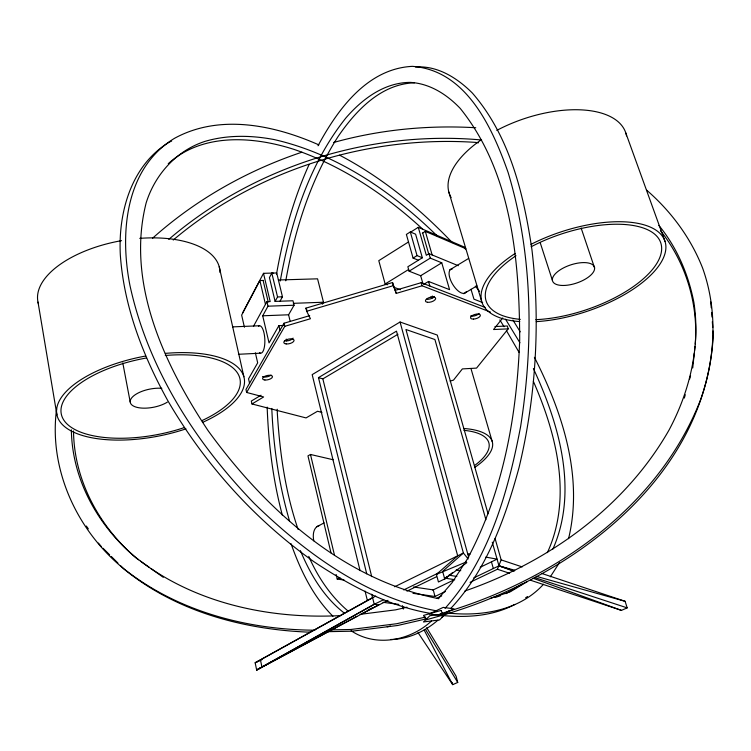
<?xml version="1.0" encoding="UTF-8"?>
<svg xmlns="http://www.w3.org/2000/svg" width="751" height="751" viewBox="0 0 751 751"><rect width="100%" height="100%" fill="white"/><g stroke="black" fill="none" stroke-linecap="round" stroke-linejoin="round"><path stroke-width="1.13" d="M56.616 408.92C48.637 468.446 76.133 528.798 121.559 566.939C175.556 610.892 246.15 629.779 314.894 630.202M692.732 367.962L694.281 353.158M694.525 350.886L695.004 346.333M695.238 344.052C698.439 303.714 685.654 262.249 660.401 230.595M276.499 274.181C283.136 236.612 293.341 199.428 309.065 164.61M280.264 280.987C290.721 223.113 308.736 164.413 345.967 117.86C362.292 99.001 384.277 82.441 410.281 82.385C429.966 83.511 446.939 94.523 460.25 108.435C511.844 172.542 519.354 260.165 519.701 339.424C517.007 415.04 503.423 492.008 467.225 559.213L465.338 562.142M285.774 280.818C294.73 230.257 310.351 180.062 338.11 136.513C355.852 110.632 380.982 83.821 414.524 82.826M568.554 538.683C583.546 476.725 562.49 412.355 534.402 357.288M684.339 398.068L685.278 394.726M689.625 379.114L690.554 375.772M470.098 582.307L497.425 569.249L501.152 559.889L495.078 538.523M552.924 549.037C578.73 490.478 558.894 423.648 533.388 368.525M547.385 552.642C572.591 497.744 556.557 434.097 533.37 381.367M242.498 313.167L263.498 273.326L273.233 273.054M263.329 280.433L259.865 280.536L241.644 315.101L244.413 327.267M279.992 301.226L282.46 296.795L276.715 272.97L271.834 273.111L269.421 277.617L275.101 301.395L292.984 300.766L294.073 305.235L288.591 314.782L290.215 321.512M253.444 326.385L266.915 301.686L270.191 301.573L263.498 273.326M283.493 325.465L278.893 325.652L269.046 342.916L262.709 315.795L267.976 306.192L266.915 301.686M275.101 301.395L277.551 296.964L271.834 273.111M309.675 315.645L284.047 323.221L245.971 389.506L246.638 392.454L263.629 396.96L251.979 403.963L251.332 401.053L261.029 395.214M318.02 145.76C337.612 109.411 367.258 68.623 412.327 66.351C466.437 70.162 492.431 127.989 508.108 172.477C532.872 254.598 533.811 342.315 520.612 426.587C508.249 491.023 489.859 558.425 445.043 608.348M246.638 392.454L284.789 326.319L284.047 323.221M322.292 304.211L323.484 302.231L317.56 278.828L278.33 279.992M550.314 576.815L559.486 562.583M464.071 564.095L452.083 582.663L438.424 598.5M502.729 317.964L493.557 329.529L508.192 328.863L507.319 325.99L494.937 326.544M508.192 328.863L476.547 368.112L462.372 368.91L453.501 380.119L450.149 381.095M448.46 611.032L439.579 619.913L423.461 621.959L429.901 615.689L446.132 613.651L441.541 617.303M450.778 608.413C487.089 569.652 505.301 517.993 519.016 467.648C536.092 396.453 540.523 322.339 531.924 249.623C523.719 194.256 509.948 136.344 472.351 93.04C457.368 78.057 437.448 65.337 415.491 67.017M366.723 573.792L318.48 377.622L396.49 331.144L457.688 555.824L436.425 574.384L438.434 581.987L444.686 578.965L447.033 576.392M543.527 584.231C519.232 611.107 480.058 616.956 445.662 612.76M168.787 239.362C253.951 166.459 369.623 129.923 481.203 139.949M173.237 240.029C256.082 170.083 367.126 135.255 475.101 142.352L478.509 142.793M152.5 238.274C195.626 199.672 247.088 170.571 301.902 152.19M360.058 570.61L312.181 374.627L400.058 322.019L463.386 553.027L442.649 571.351L444.686 578.965L452.534 572.609M431.45 621.039C410.309 640.725 375.904 647.531 351.102 630.727M168.233 163.718C202.291 132.561 253.631 136.241 294.636 149.599C342.625 166.168 385.601 194.96 422.757 229.205M437.861 620.223C424.906 631.516 408.037 639.383 390.708 639.495M444.686 578.965L466.812 562.687M422.888 283.521L420.673 275.72L409.107 271.186L407.859 266.746L422.344 257.771L415.594 234.181L410.309 231.946L406.375 234.434L413.078 258.081L418.382 260.221M410.421 232.275L418.279 227.309L464.86 247.295L465.517 249.473M408.488 241.972L378.786 260.663L385.15 283.991L387.319 284.807M422.344 233.251L425.319 231.374L465.798 248.712M413.078 258.081L417.049 255.612L422.344 257.771M458.27 265.713L428.99 253.65L426.324 255.302L418.279 227.309M385.15 283.991L408.647 269.468M409.107 271.186L430.276 258.119L441.757 262.812L449.586 289.661L428.521 281.447L423.639 284.413M514.801 604.442C488.685 618.308 457.922 618.054 429.319 613.961L443.221 607.381L453.989 608.845L440.142 615.351M525.625 597.758L527.587 596.538M420.673 275.72L441.757 262.812M449.596 269.994L468.633 258.428M527.174 581.668L510.267 591.788L490.337 598.35M505.977 593.656L521.954 584.1M463.752 293.725L476.838 285.934M322.996 378.795L397.955 334.261M333.134 459.734L310.482 454.468L307.966 455.885L330.984 552.82M375.725 596.059L255.152 662.786L256.664 669.995L374.223 604.302L383.705 599.683M256.664 669.995L374.223 604.302L378.692 604.893L256.664 669.995L356.866 616.318M262.54 659.331L255.152 662.786L372.58 597.608M362.029 613.558L388.023 600.349M316.847 526.742L324.066 522.893M336.129 574.487L337.208 579.049L339.846 577.716M394.641 586.775L463.386 553.027L468.202 558.96M403.719 589.92L438.481 572.957M436.425 574.384L466.352 561.936M406.958 591.131L436.444 576.777M432.783 590.126L454.026 579.885M480.171 567.287L497.068 559.148L485.766 557.092M412.966 593.318L434.989 596.482L445.399 591.497M473.787 577.894L498.964 565.841L514.726 570.272M436.472 598.378L441.719 595.862M368.112 609.934L372.336 607.963M171.641 141.066L169.566 141.986C131.106 165.06 118.038 212.599 120.338 255.002C123.906 306.746 143.009 355.908 167.952 400.921C204.723 463.93 254.382 519.42 313.918 561.71C349.581 585.423 388.464 606.329 431.14 613.501M426.681 627.667L456.082 676.172L457.735 682.443L452.703 684.649L418.016 632.595M530.638 580.27L621.443 610.385L627.179 607.869L625.114 601.307L542.1 573.567M464.944 590.981C548.136 562.217 624.945 507.376 669.057 430.013C689.793 391.102 700.617 346.352 693.877 302.343C688.367 274.35 677.027 247.548 658.843 225.403M494.975 597.561L500.532 595.721M284.789 326.319L310.435 318.743L306.699 311.271L305.929 308.145L392.52 282.536L396.246 293.397L422.081 285.774L490.412 312.059M306.699 311.271L393.374 285.643L396.246 293.397M395.392 290.318L421.208 282.686L485.193 307.441M333.566 142.502C379.706 129.651 427.976 124.938 475.758 127.745M406.967 607.221L395.561 609.859L360.105 614.346M425.667 617.031L396.631 623.734L350.726 629.498L329.914 629.901M440.189 613.68L442.414 613.163C551.854 581.011 657.998 509.131 700.645 399.588C715.506 357.392 717.825 310.595 702.636 268.145C690.77 237.907 671.197 211.491 646.752 190.238M426.268 618.89L397.767 625.47L352.041 631.197L327.858 631.675M441.09 615.473L443.372 614.947C571.164 577.66 706.193 478.293 713.309 334.439L713.037 330.956M387.234 626.794L390.464 626.052M238.414 354.284L260.409 353.195M232.716 326.882L259.367 325.765M262.709 315.795L288.591 314.782M293.312 303.329L323.484 302.231M267.976 306.192L294.073 305.235M277.551 296.964L282.46 296.795M340.56 615.604C268.126 619.397 191.993 602.79 134.617 556.538C97.536 525.146 72.012 478.988 71.354 429.816M310.585 632.013L307.14 632.079C241.691 629.216 175.077 610.938 123.718 568.826L120.404 565.531M383.038 602.302L398.837 604.405M337.208 579.049L344.099 580.054M413.557 586.972L433.261 589.901L434.989 596.482M444.461 578.054L454.768 579.697M448.882 575.182L456.88 576.477M456.204 569.943L460.776 570.704M467.695 553.806L469.957 554.219M436.678 610.882C365.821 597.514 305.235 553.018 254.533 503.705C195.739 442.949 147.975 368.713 129.914 285.277C119.775 233.627 124.844 168.477 174.467 138.344C219.555 113.608 274.209 125.07 318.865 144.887M438.809 598.716C342.015 579.688 264.399 508.211 208.074 430.633C164.6 364.939 125.811 283.305 146.145 202.92C154.95 174.654 176.307 150.773 204.732 141.46C227.3 134.739 251.097 135.218 274.059 139.545C336.795 153.795 391.703 191.458 437.148 235.88M251.979 403.963L306.051 417.922L317.532 411.248L321.926 412.412M536.13 576.289L625.114 601.307M318.48 377.622L322.846 378.88L371.707 576.618M492.271 542.194L498.964 565.841L514.566 570.957M534.637 577.528L627.179 607.869M497.425 569.249L509.6 573.285M501.152 559.889L522.18 566.911M400.058 322.019L437.279 335.068L488.056 513.797M498.964 565.841L513.177 571.013M532.863 578.167L621.443 610.385M393.834 287.257L400.349 289.698M430.745 297.02L432.848 297.818L432.332 296.007M482.658 302.569L473.956 299.17L470.999 289.266M339.583 155.166C381.893 177.396 419.368 208.14 452.29 242.611M344.399 613.163C323.869 597.355 310.304 574.262 300.4 550.652M138.616 559.805L136.72 558.453C99.395 526.92 74.011 480.396 73.514 430.99M140.512 561.147L149.055 567.212M150.951 568.563L163.277 577.322M348.323 611.267C330.862 596.557 317.861 577.172 308.755 556.369M332.946 616.261C312.923 596.36 300.372 570.093 291.059 543.752M101.385 546.615L98.39 543.076M103.037 548.258L109.655 554.839M111.308 556.482L117.926 563.062M475.345 286.15L479.636 291.454M86.327 526.029L88.336 528.864M499.828 319.907L504.043 326.723M506.446 330.628L519.176 352.548M512.942 320.057L520.218 331.848M505.564 319.25L519.917 342.785M425.507 629.432L457.735 682.443M424.137 630.033L452.703 684.649L452.158 682.565M305.929 308.145L306.859 310.022M625.79 132.927L665.029 241.475M298.138 529.493C285.211 491.914 279.729 452.177 277.297 412.637L277.213 409.229M581.124 228.004L594.595 267.947A22.061 9.547 -18.5 0 1 563.804 285.464A22.061 9.547 -18.5 0 1 562.039 268.708A22.061 9.547 -18.5 0 1 594.595 267.947M540.166 242.554L552.398 280.367M448.854 192.068L481.616 301.198M471.046 368.816L492.224 441.55M425.319 231.374L432.135 254.946M428.99 253.65L430.276 258.119M422.682 233.035L428.83 254.345M428.521 281.447L429.835 286.028M410.309 231.946L417.049 255.612M421.208 282.686L422.081 285.774M485.906 519.73L434.913 339.536L405.953 329.511L468.652 557.27M491.445 561.851L493.332 568.535M392.52 282.536L393.374 285.643M289.604 521.213C278.912 484.564 273.392 446.545 271.796 408.441M282.348 515.195C272.923 479.973 268.52 443.503 267.159 407.117M402.442 605.71L403.306 609.117M371.736 594.201L374.223 604.302M365.061 591.093L367.286 600.199M286.244 339.095L286.685 340.916M310.482 454.468L334.411 554.895M278.893 325.652L279.992 330.271M263.122 280.442L268.201 301.949M259.865 280.536L265.469 304.333M255.378 352.829L257.677 362.846L248.543 378.842L249.548 383.282M219.226 266.746L243.878 376.749M260.503 660.176L262.024 667.404M122.798 362.93L130.214 402.057M38.001 302.09L56.926 414.937M710.784 301.949L711.235 307.75M711.591 312.397L711.957 317.035M712.314 321.681L712.765 327.483M434.435 296.448A5.285 2.366 -16 0 1 426.634 299.264M271.083 375.04A5.079 2.169 -12.9 0 1 262.484 376.542M293.106 338.128A5.266 2.337 -13.3 0 1 284.422 340.691M479.1 313.42A5.107 2.197 -16.6 0 1 470.633 315.918M313.777 540.814A20.296 11.612 63 0 1 319.588 525.465M531.135 246.769A92.035 39.878 -18.5 0 1 661.622 247.351A92.035 39.878 -18.5 0 1 535.876 319.654M520.321 319.353A92.035 39.878 -18.5 0 1 516.003 255.725M530.985 244.357A96.466 41.803 -18.5 0 1 665.865 245.887A96.466 41.803 -18.5 0 1 536.252 321.625M519.767 321.588A96.466 41.803 -18.5 0 1 515.12 253.481M496.777 130.392A93.312 46.346 -19.1 0 1 626.55 135.893M451.144 197.635A93.312 46.346 -19.1 0 1 481.579 139.573M466.136 291.735A13.818 6.13 59.1 0 1 452.618 284.225A13.818 6.13 59.1 0 1 452.487 268.849M258.475 326.206A13.734 4.628 87.3 0 1 264.84 339.64A13.734 4.628 87.3 0 1 259.48 352.651M463.987 430.342A74.602 26.82 -15 0 1 474.472 465.601M463.517 428.474A78.188 28.116 -15 0 1 474.716 467.432M165.286 355.495A91.059 38.658 -11 0 1 238.142 374.082A91.059 38.658 -11 0 1 201.831 420.663M184.53 427.507A91.059 38.658 -11 0 1 63.037 418.786A91.059 38.658 -11 0 1 146.501 357.974M165.351 353.383A95.443 40.516 -11 0 1 242.404 373.134A95.443 40.516 -11 0 1 202.46 422.438M185.957 428.859A95.443 40.516 -11 0 1 58.766 419.781A95.443 40.516 -11 0 1 145.61 356.04M167.389 402.114A21.826 9.256 -11 0 1 138.419 407.671A21.826 9.256 -11 0 1 133.678 395.89A21.826 9.256 -11 0 1 161.831 388.286M38.498 304.014A92.364 44.976 -10.2 0 1 121.54 240.658M139.761 238.367A92.364 44.976 -10.2 0 1 220.015 272.529M440.978 610.46L423.536 615.426L426.108 619.857L443.372 614.947L440.978 610.46M264.925 380.006A5.079 2.159 -12.9 0 0 272.5 376.777A5.079 2.159 -12.9 0 0 265.159 376.148A5.079 2.159 -12.9 0 0 264.925 380.006M286.169 343.939A5.266 2.337 -13.4 0 0 294.073 340.522A5.266 2.337 -13.4 0 0 286.525 339.743A5.266 2.337 -13.4 0 0 286.169 343.939M473.487 319.1A5.107 2.197 -16.6 0 0 480.358 315.11A5.107 2.197 -16.6 0 0 472.51 315.429A5.107 2.197 -16.6 0 0 473.487 319.1M427.469 302.287A5.285 2.356 -16 0 0 435.636 298.785A5.285 2.356 -16 0 0 428.539 297.856A5.285 2.356 -16 0 0 427.469 302.287"/></g></svg>
